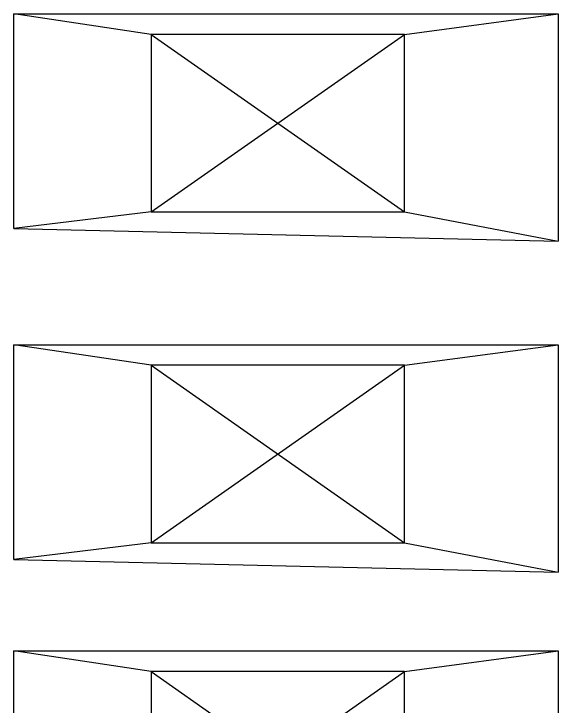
# Model space of a CAD drawing. Header units: inches. Extents: x 8624 to 20537, y 780 to 7738.
# Drawn here: x 16835.5 to 17093.1, y 1469.7 to 1797.4 of the extents above; entities that cross this region are included whole.
import ezdxf

# ---------------------------------------------------------------- set-up
doc = ezdxf.new("R2010")
doc.units = ezdxf.units.IN
doc.header["$MEASUREMENT"] = 0

msp = doc.modelspace()

# ---------------------------------------------------------------- linework, layer by layer
at = {"color": 6}
for p, q in [((16900.43, 1787.74), (16835.47, 1797.44)), ((16835.47, 1797.44), (17093.08, 1797.44)), ((17020.43, 1787.74), (17093.08, 1797.44)), ((17020.43, 1787.74), (16900.43, 1787.74)), ((16900.43, 1787.74), (16900.43, 1703.74)), ((16900.43, 1703.74), (17020.43, 1787.74)), ((16900.43, 1787.74), (17020.43, 1703.74)), ((17020.43, 1703.74), (17020.43, 1787.74)), ((16900.43, 1703.74), (16835.47, 1695.76)), ((16900.43, 1703.74), (17020.43, 1703.74)), ((17020.43, 1703.74), (17093.08, 1689.75)), ((16835.47, 1695.76), (17093.08, 1689.75)), ((16900.43, 1631.06), (16835.47, 1640.76)), ((16835.47, 1640.76), (17093.08, 1640.76)), ((17020.43, 1631.06), (17093.08, 1640.76)), ((17020.43, 1631.06), (16900.43, 1631.06)), ((16900.43, 1631.06), (16900.43, 1547.06)), ((16900.43, 1547.06), (17020.43, 1631.06)), ((16900.43, 1631.06), (17020.43, 1547.06)), ((17020.43, 1547.06), (17020.43, 1631.06)), ((16900.43, 1547.06), (16835.47, 1539.07)), ((16900.43, 1547.06), (17020.43, 1547.06)), ((17020.43, 1547.06), (17093.08, 1533.06)), ((16835.47, 1539.07), (17093.08, 1533.06)), ((16900.43, 1486.12), (16835.47, 1495.83)), ((16835.47, 1495.83), (17093.08, 1495.83)), ((17020.43, 1486.12), (17093.08, 1495.83)), ((17020.43, 1486.12), (16900.43, 1486.12)), ((16900.43, 1486.12), (16900.43, 1402.12)), ((16900.43, 1402.12), (17020.43, 1486.12)), ((16900.43, 1486.12), (17020.43, 1402.12)), ((17020.43, 1402.12), (17020.43, 1486.12))]:
    msp.add_line(p, q, dxfattribs=at)
at = {"color": 4}
for p, q in [((16835.47, 1695.76), (16835.47, 1797.44)), ((17093.08, 1797.44), (17093.08, 1689.75)), ((16835.47, 1539.07), (16835.47, 1640.76)), ((17093.08, 1640.76), (17093.08, 1533.06)), ((16835.47, 1394.14), (16835.47, 1495.83)), ((17093.08, 1495.83), (17093.08, 1388.13))]:
    msp.add_line(p, q, dxfattribs=at)

doc.saveas('drawing.dxf')
